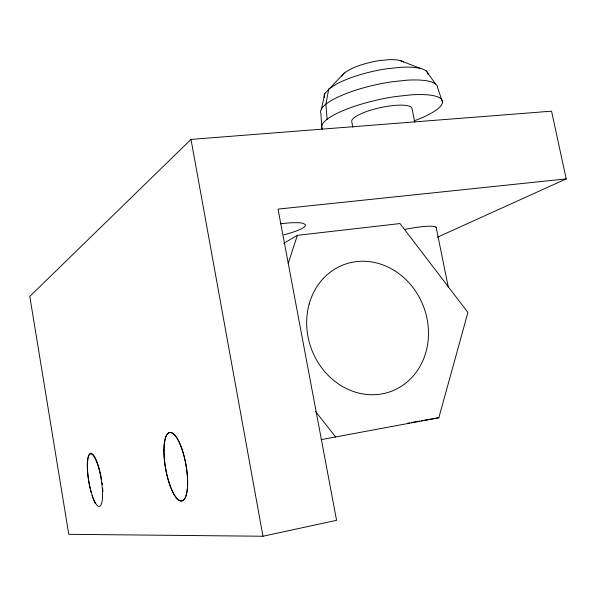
<?xml version="1.0" encoding="UTF-8"?>
<svg xmlns="http://www.w3.org/2000/svg" width="596" height="596" viewBox="0 0 596 596"><rect width="100%" height="100%" fill="white"/><g stroke="black" fill="none" stroke-linecap="round" stroke-linejoin="round"><path stroke-width="0.89" d="M321.386 109.172L324.85 93.52L344.197 73.099L348.876 70.06A32.646 9.156 -12.8 0 1 379.756 60.583L387.795 59.764A32.646 9.156 -12.8 0 1 403.641 62.088M321.14 439.639L438.835 417.759L467.927 312.46L399.998 223.56L297.367 235.338L283.711 243.287M288.166 263.477L297.367 235.338M341.702 75.975L344.197 73.099M191.003 139.404L29.8 296.435L68.778 534.314L262.963 536.244L336.569 520.33L278.041 209.114L566.2 178.889L551.553 111.169L191.003 139.404L262.963 536.244M437.479 237.201L566.2 178.889M407.709 423.197L409.541 422.877M411.374 422.557L419.614 421.119M421.439 420.798L438.835 417.759M400.169 60.554L420.687 68.525M315.597 411.516L335.764 437.121M426.17 70.961L435.534 83.947M442.455 101.961L437.591 87.634A59.823 15.354 -12.5 0 0 406.785 80.199L391.788 81.808A59.823 15.354 -12.5 0 0 320.879 113.367L321.937 128.334M414.801 122.284L412.022 108.621A30.85 7.539 -12.4 0 0 380.442 107.623A30.85 7.539 -12.4 0 0 351.767 121.8L352.847 127.268M436.101 227.069L448.319 287.197M327.137 119.334L325.885 104.27L328.754 89.005L336.3 84.163A53.186 14.289 -12.7 0 1 387.236 68.711L400.512 67.326A53.186 14.289 -12.7 0 1 428.099 74.381M324.366 97.424A53.186 14.289 -12.7 0 1 324.85 93.52M414.056 120.884A61.768 15.101 -12.4 0 0 410.815 94.876L395.319 96.589A61.768 15.101 -12.4 0 0 322.66 129.496M95.323 503.493A27.505 6.474 80.5 0 1 92.045 495.462M91.121 492.333A27.505 6.474 80.5 0 1 90.287 489.1M90.093 488.273A27.505 6.474 80.5 0 1 89.802 453.653A27.505 6.474 80.5 0 1 101.506 479.288M102.065 482.916A27.505 6.474 80.5 0 1 102.296 484.727M102.654 488.243A27.505 6.474 80.5 0 1 102.884 491.648M404.744 229.453A31.193 4.544 -11.6 0 1 436.25 227.746M283.845 234.817A35.522 6.064 -10.7 0 0 305.234 224.498L303.029 223.329A35.522 6.064 -10.7 0 0 280.418 223.82M163.967 450.33A34.754 10.333 80 0 0 181.519 501.035A34.754 10.333 80 0 0 181.892 448.937A34.754 10.333 80 0 0 163.967 450.33M309.182 304.027A67.624 59.935 69.7 0 0 381.753 393.926A67.624 59.935 69.7 0 0 411.784 286.028A67.624 59.935 69.7 0 0 309.182 304.027M87.441 467.525A26.567 6.258 80.5 0 0 99.234 506.414A26.567 6.258 80.5 0 0 98.273 466.646A26.567 6.258 80.5 0 0 87.441 467.525M163.945 450.248A34.754 10.333 80 0 0 181.504 500.953A34.754 10.333 80 0 0 181.869 448.855A34.754 10.333 80 0 0 163.945 450.248"/></g></svg>
